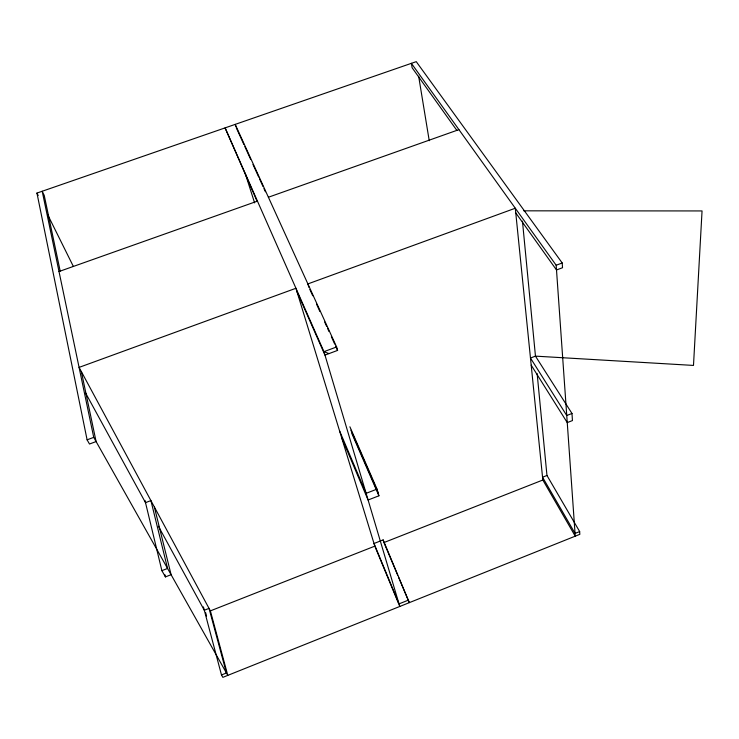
<?xml version="1.0" encoding="UTF-8"?>
<svg xmlns="http://www.w3.org/2000/svg" width="739" height="739" viewBox="0 0 739 739"><rect width="100%" height="100%" fill="white"/><g stroke="black" fill="none" stroke-linecap="round" stroke-linejoin="round"><path stroke-width="1.11" d="M203.428 606.922L221.488 674.966L226.439 672.98L209.035 608.382L204.306 610.248L158.405 526.242M408.565 600.059L399.023 603.883L374.008 543.498L383.144 539.904L409.304 602.654L398.617 577.353M546.962 475.473L579.662 531.563L575.053 533.41L542.546 477.209L546.962 475.473L537.142 373.574M210.375 610.876L374.821 546.149L295.942 288.275L79.082 367.394L210.375 610.876L227.788 675.381L93.733 437.359L42.197 191.253L44.238 195.41L60.182 271.093M308.893 287.342L307.886 283.915L515.295 208.232L542.832 480.017L383.92 542.565L397.73 575.247M144.973 500.414L161.878 570.665L167.568 568.457L150.904 500.589L145.509 502.649L85.595 393.009M349.889 426.782L377.019 489.107L366.119 493.338L339.515 430.726M522.455 221.127L535.461 356.133L571.986 413.471L566.748 415.503L530.473 358.036L535.461 356.133L693.487 365.426L702.05 210.938L523.757 210.827M161.878 570.665L165.434 576.9L171.088 574.702L154.359 506.991M377.019 489.107L378.922 495.795L368.096 500.007L341.584 437.488M515.767 212.906L556.504 269.966L562.527 267.721L562.213 262.982L416.251 61.651L36.95 193.073L87.1 439.834L93.733 437.359M235.898 126.581L235.205 124.383L336.614 346.961L323.95 351.672L399.79 606.47L374.821 546.149M542.832 480.017L575.247 536.172L556.171 265.236L562.213 262.982M336.614 346.961L337.584 350.406L324.966 355.108L296.986 291.693M59.009 271.536L257.449 201.119M268.396 197.239L458.919 129.63M329.021 353.593L323.95 351.672L225.099 127.884L256.913 200.879M556.171 265.236L411.383 63.332L412.122 67.757L456.924 130.498M531.193 365.158L567.247 422.597L572.448 420.574L571.986 413.471M87.1 439.834L89.493 444.019L96.098 441.562L81.364 371.625M221.488 674.966L222.855 677.349L579.838 534.325L579.662 531.563M36.95 193.073L38.188 195.558M47.721 214.772L73.346 266.409M236.24 127.681L243.888 144.484M244.849 146.59L250.586 159.19M252.969 164.446L258.705 177.046M259.666 179.152L263.01 186.505M263.962 188.602L265.403 191.752M309.853 289.448L312.717 295.748M316.551 304.163L319.895 311.516M324.68 322.028L326.592 326.232M327.543 328.328L328.984 331.488M331.368 336.744L334.721 344.097M335.672 346.194L337.584 350.406M350.886 430.181L377.98 492.47M351.875 433.562L378.922 495.795M245.172 173.277L254.604 202.883M383.144 539.904L383.661 541.678M205.654 612.686L206.541 616.03M164.899 574.674L165.434 576.9M418.653 76.256L429.239 140.706"/></g></svg>
